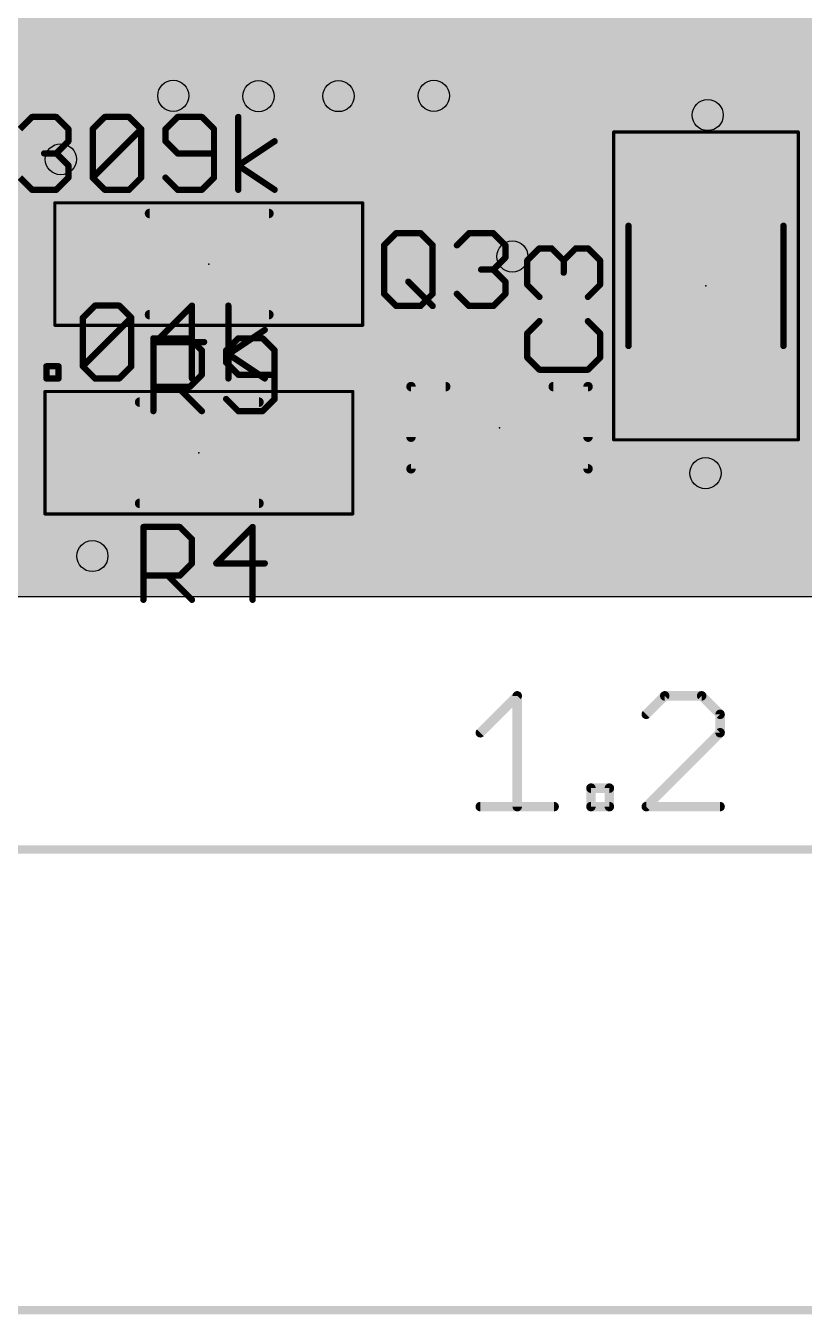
# Model space of a CAD drawing. Extents: x -0.24 to 4.18, y -0.6 to 2.96.
# Drawn here: x 0.24 to 0.732, y -0.454 to 0.361 of the extents above; entities that cross this region are included whole.
import ezdxf

# ---------------------------------------------------------------- set-up
doc = ezdxf.new("R2010")
doc.units = 0
for name, color, linetype in [('1', 22, 'CONTINUOUS'), ('16', 175, 'CONTINUOUS'), ('18', 82, 'CONTINUOUS'), ('20', 7, 'CONTINUOUS'), ('207', 250, 'CONTINUOUS'), ('21', 253, 'CONTINUOUS'), ('23', 7, 'CONTINUOUS'), ('25', 253, 'CONTINUOUS'), ('27', 253, 'CONTINUOUS'), ('29', 253, 'CONTINUOUS'), ('30', 253, 'CONTINUOUS'), ('31', 253, 'CONTINUOUS'), ('35', 253, 'CONTINUOUS'), ('39', 22, 'CONTINUOUS'), ('44', 253, 'CONTINUOUS'), ('51', 253, 'CONTINUOUS')]:
    doc.layers.add(name, color=color, linetype=linetype)

# ---------------------------------------------------------------- blocks, each defined once
blk = doc.blocks.new('RECT')
blk.add_solid([(-0.5, -0.5), (0.5, -0.5), (-0.5, 0.5), (0.5, 0.5)])
blk = doc.blocks.new('ROUNDV')
at = {"const_width": 0.5}
blk.add_lwpolyline([(0, -0.25, 1), (0, 0.25, 1), (0, -0.25)], format="xyb", dxfattribs=at)

msp = doc.modelspace()

# ---------------------------------------------------------------- linework, layer by layer
at = {"layer": '1'}
for points, const_width in [([(0.29706, 0.63198), (0.29706, 0.29431)], 0.016), ([(0.33228, 0.47843), (0.33228, 0.32319)], 0.016), ([(0.35728, 0.47843), (0.35851, 0.34943)], 0.016), ([(0.54933, 0.4228), (0.54933, 0.28015)], 0.016), ([(0.21959, 0.3204), (0.26952, 0.37033)], 0.016), ([(0.38294, 0.37118), (0.43776, 0.31652)], 0.016), ([(0.45275, 0.37146), (0.49804, 0.32617)], 0.016), ([(0.35851, 0.34943), (0.35851, 0.34512)], 0.016), ([(0.35851, 0.34512), (0.38718, 0.31645)], 0.016), ([(0.49804, 0.32617), (0.49804, 0.31671)], 0.016), ([(0.33228, 0.32319), (0.33325, 0.31672)], 0.016), ([(0.49821, 0.31657), (0.49804, 0.31671)], 0.016), ([(0.6702, 0.30347), (0.67126, 0.30453)], 0.032), ([(0.6702, 0.251598), (0.6702, 0.30347)], 0.032), ([(0.29706, 0.29431), (0.3234, 0.26797)], 0.016), ([(0.26498, 0.27306), (0.26211, 0.27655)], 0.032), ([(0.26498, 0.27306), (0.26498, 0.245035)], 0.032), ([(0.54933, 0.28015), (0.48725, 0.21807)], 0.016), ([(0.3234, 0.26797), (0.39669, 0.26797)], 0.016), ([(0.39669, 0.26797), (0.40655, 0.25811)], 0.016), ([(0.26498, 0.245035), (0.299746, 0.21027)], 0.032), ([(0.40655, 0.25811), (0.40655, 0.215434)], 0.016), ([(0.6702, 0.251598), (0.84999, 0.251598)], 0.032), ([(0.29463, 0.212324), (0.299746, 0.21027)], 0.032), ([(0.54772, 0.21505), (0.54772, 0.158197)], 0.032), ([(0.40655, 0.215434), (0.411714, 0.21027)], 0.016), ([(0.48725, 0.21807), (0.48725, 0.078431)], 0.016), ([(0.21959, 0.18697), (0.25274, 0.15382)], 0.016), ([(0.54772, 0.158197), (0.53961, 0.150087)], 0.032), ([(0.53961, 0.150087), (0.537453, 0.150087)], 0.032), ([(0.25274, 0.15382), (0.39714, 0.15382)], 0.016), ([(0.39714, 0.15382), (0.40578, 0.14518)], 0.016), ([(0.66989, 0.141052), (0.6702, 0.141362)], 0.032), ([(0.66989, 0.07801), (0.66989, 0.141052)], 0.032), ([(0.40578, 0.14518), (0.40527, 0.125694)], 0.016), ([(0.40527, 0.125694), (0.405454, 0.09094)], 0.016), ([(0.2821, 0.079554), (0.293486, 0.09094)], 0.032), ([(0.2821, 0.0256), (0.2821, 0.079554)], 0.032), ([(0.48725, 0.078431), (0.502209, 0.063473)], 0.016), ([(0.610975, 0.02951), (0.577012, 0.063473)], 0.032), ([(1.11761, 0.02951), (0.610975, 0.02951)], 0.032), ([(0.527446, -0.086175), (0.5508, -0.062822)], 0.006), ([(0.5508, -0.062822), (0.5508, -0.132882)], 0.006), ([(0.644092, -0.062822), (0.632416, -0.074499)], 0.006), ([(0.667446, -0.062822), (0.644092, -0.062822)], 0.006), ([(0.679122, -0.074499), (0.667446, -0.062822)], 0.006), ([(0.679122, -0.086175), (0.679122, -0.074499)], 0.006), ([(0.632416, -0.132882), (0.679122, -0.086175)], 0.006), ([(0.597426, -0.132882), (0.597426, -0.121205)], 0.006), ([(0.597426, -0.121205), (0.609103, -0.121205)], 0.006), ([(0.609103, -0.121205), (0.609103, -0.132882)], 0.006), ([(0.527446, -0.132882), (0.574153, -0.132882)], 0.006), ([(0.609103, -0.132882), (0.597426, -0.132882)], 0.006), ([(0.679122, -0.132882), (0.632416, -0.132882)], 0.006), ([(0, -0.16), (1.2, -0.16)], 0.005118), ([(0, -0.451393), (1.725, -0.451393)], 0.005118)]:
    msp.add_lwpolyline(points, dxfattribs=dict(at, const_width=const_width))
for points, const_width in [([(0.36251, 0.34943, 1), (0.35451, 0.34943)], 0.008), ([(0.35451, 0.349391, 1), (0.36251, 0.349468)], 0.008), ([(0.361339, 0.347948, 1), (0.355682, 0.342291)], 0.008), ([(0.35451, 0.34512, 1), (0.36251, 0.34512)], 0.008), ([(0.50204, 0.32617, 1), (0.49404, 0.32617)], 0.008), ([(0.336236, 0.323783, 1), (0.328324, 0.322597)], 0.008), ([(0.32828, 0.32319, 1), (0.33628, 0.32319)], 0.008), ([(0.495212, 0.323342, 1), (0.500868, 0.328998)], 0.008), ([(0.329294, 0.316127, 1), (0.337206, 0.317313)], 0.008), ([(0.384352, 0.313621, 1), (0.390008, 0.319278)], 0.008), ([(0.434936, 0.313687, 1), (0.440584, 0.319353)], 0.008), ([(0.500581, 0.319799, 1), (0.495499, 0.313621)], 0.008), ([(0.49404, 0.31671, 1), (0.50204, 0.31671)], 0.008), ([(0.495669, 0.313481, 1), (0.500751, 0.319659)], 0.008), ([(0.6782, 0.30347, 1), (0.6622, 0.30347)], 0.016), ([(0.676917, 0.298873, 1), (0.665603, 0.310187)], 0.016), ([(0.664543, 0.309127, 1), (0.675857, 0.297813)], 0.016), ([(0.299888, 0.297138, 1), (0.294232, 0.291481)], 0.008), ([(0.29306, 0.29431, 1), (0.30106, 0.29431)], 0.008), ([(0.268289, 0.281631, 1), (0.255931, 0.271469)], 0.016), ([(0.27298, 0.27306, 1), (0.25698, 0.27306)], 0.016), ([(0.258801, 0.267979, 1), (0.271159, 0.278141)], 0.016), ([(0.552158, 0.277322, 1), (0.546502, 0.282978)], 0.008), ([(0.54533, 0.28015, 1), (0.55333, 0.28015)], 0.008), ([(0.3234, 0.27197, 1), (0.3234, 0.26397)], 0.008), ([(0.320572, 0.265142, 1), (0.326228, 0.270798)], 0.008), ([(0.399518, 0.270798, 1), (0.393862, 0.265142)], 0.008), ([(0.39669, 0.26397, 1), (0.39669, 0.27197)], 0.008), ([(0.270637, 0.250692, 1), (0.259323, 0.239378)], 0.016), ([(0.41055, 0.25811, 1), (0.40255, 0.25811)], 0.008), ([(0.403722, 0.255282, 1), (0.409378, 0.260938)], 0.008), ([(0.6702, 0.259598, 1), (0.6702, 0.243598)], 0.016), ([(0.25698, 0.245035, 1), (0.27298, 0.245035)], 0.016), ([(0.6622, 0.251598, 1), (0.6782, 0.251598)], 0.016), ([(0.297611, 0.219748, 1), (0.291649, 0.2049)], 0.016), ([(0.55572, 0.21505, 1), (0.53972, 0.21505)], 0.016), ([(0.294089, 0.204613, 1), (0.305403, 0.215927)], 0.016), ([(0.296764, 0.202846, 1), (0.302727, 0.217694)], 0.016), ([(0.409378, 0.218262, 1), (0.403722, 0.212606)], 0.008), ([(0.49125, 0.21807, 1), (0.48325, 0.21807)], 0.008), ([(0.484422, 0.220898, 1), (0.490078, 0.215242)], 0.008), ([(0.40255, 0.215434, 1), (0.41055, 0.215434)], 0.008), ([(0.408886, 0.207441, 1), (0.414543, 0.213098)], 0.008), ([(0.553377, 0.15254, 1), (0.542063, 0.163854)], 0.016), ([(0.537453, 0.158087, 1), (0.537453, 0.142087)], 0.016), ([(0.533953, 0.155744, 1), (0.545267, 0.14443)], 0.016), ([(0.53961, 0.142087, 1), (0.53961, 0.158087)], 0.016), ([(0.53972, 0.158197, 1), (0.55572, 0.158197)], 0.016), ([(0.25274, 0.15782, 1), (0.25274, 0.14982)], 0.008), ([(0.249912, 0.150991, 1), (0.255568, 0.156648)], 0.008), ([(0.399969, 0.156648, 1), (0.394312, 0.150991)], 0.008), ([(0.39714, 0.14982, 1), (0.39714, 0.15782)], 0.008), ([(0.67789, 0.141052, 1), (0.66189, 0.141052)], 0.016), ([(0.675857, 0.135705, 1), (0.664543, 0.147019)], 0.016), ([(0.409779, 0.145075, 1), (0.401781, 0.145285)], 0.008), ([(0.402952, 0.142352, 1), (0.408608, 0.148009)], 0.008), ([(0.664233, 0.146709, 1), (0.675547, 0.135395)], 0.016), ([(0.40927, 0.125715, 1), (0.40127, 0.125673)], 0.008), ([(0.401271, 0.125799, 1), (0.409269, 0.125589)], 0.008), ([(0.299143, 0.085283, 1), (0.287829, 0.096597)], 0.016), ([(0.2901, 0.079554, 1), (0.2741, 0.079554)], 0.016), ([(0.276443, 0.085211, 1), (0.287757, 0.073897)], 0.016), ([(0.401454, 0.090919, 1), (0.409454, 0.090961)], 0.008), ([(0.490078, 0.08126, 1), (0.484422, 0.075603)], 0.008), ([(0.48325, 0.078431, 1), (0.49125, 0.078431)], 0.008), ([(0.66189, 0.07801, 1), (0.67789, 0.07801)], 0.016), ([(0.582669, 0.06913, 1), (0.571355, 0.057816)], 0.016), ([(0.49938, 0.060644, 1), (0.505037, 0.066301)], 0.008), ([(0.610975, 0.03751, 1), (0.610975, 0.02151)], 0.016), ([(0.605318, 0.023853, 1), (0.616632, 0.035167)], 0.016), ([(0.2741, 0.0256, 1), (0.2901, 0.0256)], 0.016), ([(0.5523, -0.062822, 1), (0.5493, -0.062822)], 0.003), ([(0.55186, -0.063883, 1), (0.549739, -0.061761)], 0.003), ([(0.644092, -0.061322, 1), (0.644092, -0.064322)], 0.003), ([(0.645153, -0.063883, 1), (0.643032, -0.061761)], 0.003), ([(0.668506, -0.061761, 1), (0.666385, -0.063883)], 0.003), ([(0.667446, -0.064322, 1), (0.667446, -0.061322)], 0.003), ([(0.631355, -0.073438, 1), (0.633477, -0.075559)], 0.003), ([(0.680622, -0.074499, 1), (0.677622, -0.074499)], 0.003), ([(0.678062, -0.075559, 1), (0.680183, -0.073438)], 0.003), ([(0.526386, -0.085115, 1), (0.528507, -0.087236)], 0.003), ([(0.677622, -0.086175, 1), (0.680622, -0.086175)], 0.003), ([(0.680183, -0.087236, 1), (0.678062, -0.085115)], 0.003), ([(0.598926, -0.121205, 1), (0.595926, -0.121205)], 0.003), ([(0.597426, -0.119705, 1), (0.597426, -0.122705)], 0.003), ([(0.610603, -0.121205, 1), (0.607603, -0.121205)], 0.003), ([(0.609103, -0.122705, 1), (0.609103, -0.119705)], 0.003), ([(0.527446, -0.131382, 1), (0.527446, -0.134382)], 0.003), ([(0.574153, -0.134382, 1), (0.574153, -0.131382)], 0.003), ([(0.597426, -0.131382, 1), (0.597426, -0.134382)], 0.003), ([(0.609103, -0.134382, 1), (0.609103, -0.131382)], 0.003), ([(0.632416, -0.131382, 1), (0.632416, -0.134382)], 0.003), ([(0.631355, -0.131821, 1), (0.633477, -0.133943)], 0.003), ([(0.679122, -0.134382, 1), (0.679122, -0.131382)], 0.003), ([(0.5493, -0.132882, 1), (0.5523, -0.132882)], 0.003), ([(0.595926, -0.132882, 1), (0.598926, -0.132882)], 0.003), ([(0.607603, -0.132882, 1), (0.610603, -0.132882)], 0.003)]:
    msp.add_lwpolyline(points, format="xyb", dxfattribs=dict(at, const_width=const_width))
at = {"layer": '16'}
for points, const_width in [([(0.56611, 0.93783), (0.56611, 0.18179)], 0.016), ([(0.26334, 0.60945), (0.26334, 0.27778)], 0.016), ([(0.50753, 0.56266), (0.97204, 0.09815)], 0.016), ([(0.67126, 0.30453), (0.67126, 0.4967)], 0.016), ([(0.71605, 0.31943), (0.77336, 0.37674)], 0.016), ([(0.33604, 0.31943), (0.33325, 0.31672)], 0.016), ([(0.33604, 0.31943), (0.71605, 0.31943)], 0.016), ([(0.38718, 0.31645), (0.43145, 0.31645)], 0.016), ([(0.43145, 0.31645), (0.66989, 0.07801)], 0.016), ([(0.52822, 0.27149), (0.43776, 0.31652)], 0.016), ([(0.49804, 0.31671), (0.79976, 0.27043)], 0.016), ([(0.26334, 0.27778), (0.26211, 0.27655)], 0.016), ([(0.48807, 0.2747), (0.54772, 0.21505)], 0.032), ([(0.26211, 0.27655), (0.48622, 0.27655)], 0.016), ([(0.48622, 0.27655), (0.48807, 0.2747)], 0.016), ([(1.03211, 0.27149), (0.52822, 0.27149)], 0.016), ([(0.54772, 0.21505), (2.19834, 0.21505)], 0.016), ([(0.56611, 0.18179), (0.66989, 0.07801)], 0.016), ([(0.2821, 0.0256), (0.1804, 0.1273)], 0.016)]:
    msp.add_lwpolyline(points, dxfattribs=dict(at, const_width=const_width))
for points, const_width in [([(0.33604, 0.32343, 1), (0.33604, 0.31543)], 0.008), ([(0.338827, 0.31656, 1), (0.333253, 0.322299)], 0.008), ([(0.713221, 0.322258, 1), (0.718878, 0.316601)], 0.008), ([(0.71605, 0.31543, 1), (0.71605, 0.32343)], 0.008), ([(0.330463, 0.31959, 1), (0.336037, 0.313851)], 0.008), ([(0.38718, 0.32045, 1), (0.38718, 0.31245)], 0.008), ([(0.434278, 0.319278, 1), (0.428622, 0.313621)], 0.008), ([(0.43145, 0.31245, 1), (0.43145, 0.32045)], 0.008), ([(0.439542, 0.320101, 1), (0.435977, 0.312939)], 0.008), ([(0.498646, 0.320664, 1), (0.497434, 0.312756)], 0.008), ([(0.66726, 0.30453, 1), (0.67526, 0.30453)], 0.008), ([(0.266168, 0.274952, 1), (0.260512, 0.280608)], 0.008), ([(0.493727, 0.280357, 1), (0.482413, 0.269043)], 0.016), ([(0.26211, 0.28055, 1), (0.26211, 0.27255)], 0.008), ([(0.259282, 0.279379, 1), (0.264939, 0.273722)], 0.008), ([(0.25934, 0.27778, 1), (0.26734, 0.27778)], 0.008), ([(0.489048, 0.279379, 1), (0.483391, 0.273722)], 0.008), ([(0.485241, 0.271872, 1), (0.490898, 0.277528)], 0.008), ([(0.48622, 0.27255, 1), (0.48622, 0.28055)], 0.008), ([(0.52822, 0.27549, 1), (0.52822, 0.26749)], 0.008), ([(0.526437, 0.267909, 1), (0.530002, 0.275071)], 0.008), ([(0.542063, 0.209393, 1), (0.553377, 0.220707)], 0.016), ([(0.54772, 0.21905, 1), (0.54772, 0.21105)], 0.008), ([(0.568938, 0.184618, 1), (0.563282, 0.178962)], 0.008), ([(0.56211, 0.18179, 1), (0.57011, 0.18179)], 0.008), ([(0.667062, 0.075182, 1), (0.672718, 0.080838)], 0.008), ([(0.667062, 0.075182, 1), (0.672718, 0.080838)], 0.008), ([(0.279272, 0.022772, 1), (0.284928, 0.028428)], 0.008)]:
    msp.add_lwpolyline(points, format="xyb", dxfattribs=dict(at, const_width=const_width))
at = {"layer": '20'}
msp.add_line((0, 0), (3.45, 0), dxfattribs=at)
at = {"layer": '21', "const_width": 0.006}
for points in [[(0.483626, 0.100796), (0.483626, 0.132764)], [(0.483626, 0.132764), (0.505594, 0.132764)], [(0.573626, 0.132764), (0.595594, 0.132764)], [(0.595594, 0.132764), (0.595594, 0.100796)]]:
    msp.add_lwpolyline(points, dxfattribs=at)
at = {"layer": '21', "const_width": 0.003}
for points in [[(0.485126, 0.132764, 1), (0.482126, 0.132764)], [(0.483626, 0.134264, 1), (0.483626, 0.131264)], [(0.505594, 0.131264, 1), (0.505594, 0.134264)], [(0.573626, 0.134264, 1), (0.573626, 0.131264)], [(0.597094, 0.132764, 1), (0.594094, 0.132764)], [(0.595594, 0.131264, 1), (0.595594, 0.134264)], [(0.482126, 0.100796, 1), (0.485126, 0.100796)], [(0.594094, 0.100796, 1), (0.597094, 0.100796)]]:
    msp.add_lwpolyline(points, format="xyb", dxfattribs=at)
at = {"layer": '23'}
for p in [(0.35573, 0.21027), (0.6702, 0.19648), (0.53961, 0.10678), (0.34947, 0.09094)]:
    msp.add_point(p, dxfattribs=at)
at = {"layer": '25', "const_width": 0.004}
for points in [[(0.46661, 0.222146), (0.474283, 0.229819)], [(0.474283, 0.229819), (0.48963, 0.229819)], [(0.48963, 0.229819), (0.497303, 0.222146)], [(0.512649, 0.222146), (0.520323, 0.229819)], [(0.520323, 0.229819), (0.535669, 0.229819)], [(0.535669, 0.229819), (0.543342, 0.222146)], [(0.46661, 0.191453), (0.46661, 0.222146)], [(0.497303, 0.222146), (0.497303, 0.191453)], [(0.543342, 0.222146), (0.543342, 0.214473)], [(0.557161, 0.212539), (0.564834, 0.220212)], [(0.564834, 0.220212), (0.572507, 0.220212)], [(0.572507, 0.220212), (0.58018, 0.212539)], [(0.58018, 0.212539), (0.587854, 0.220212)], [(0.587854, 0.220212), (0.595527, 0.220212)], [(0.595527, 0.220212), (0.6032, 0.212539)], [(0.543342, 0.214473), (0.535669, 0.206799)], [(0.557161, 0.197192), (0.557161, 0.212539)], [(0.58018, 0.212539), (0.58018, 0.204866)], [(0.6032, 0.212539), (0.6032, 0.197192)], [(0.535669, 0.206799), (0.527996, 0.206799)], [(0.535669, 0.206799), (0.543342, 0.199126)], [(0.481957, 0.199126), (0.497303, 0.18378)], [(0.543342, 0.199126), (0.543342, 0.191453)], [(0.564834, 0.189519), (0.557161, 0.197192)], [(0.6032, 0.197192), (0.595527, 0.189519)], [(0.474283, 0.18378), (0.46661, 0.191453)], [(0.497303, 0.191453), (0.48963, 0.18378)], [(0.520323, 0.18378), (0.512649, 0.191453)], [(0.543342, 0.191453), (0.535669, 0.18378)], [(0.48963, 0.18378), (0.474283, 0.18378)], [(0.535669, 0.18378), (0.520323, 0.18378)], [(0.564834, 0.174173), (0.557161, 0.1665)], [(0.6032, 0.1665), (0.595527, 0.174173)], [(0.320651, 0.11727), (0.320651, 0.163309)], [(0.320651, 0.163309), (0.343671, 0.163309)], [(0.343671, 0.163309), (0.351344, 0.155636)], [(0.374364, 0.163309), (0.366691, 0.155636)], [(0.38971, 0.163309), (0.374364, 0.163309)], [(0.397383, 0.155636), (0.38971, 0.163309)], [(0.557161, 0.1665), (0.557161, 0.151153)], [(0.6032, 0.151153), (0.6032, 0.1665)], [(0.351344, 0.155636), (0.351344, 0.140289)], [(0.366691, 0.155636), (0.366691, 0.147963)], [(0.397383, 0.124943), (0.397383, 0.155636)], [(0.366691, 0.147963), (0.374364, 0.140289)], [(0.557161, 0.151153), (0.564834, 0.14348)], [(0.595527, 0.14348), (0.6032, 0.151153)], [(0.351344, 0.140289), (0.343671, 0.132616)], [(0.374364, 0.140289), (0.397383, 0.140289)], [(0.564834, 0.14348), (0.595527, 0.14348)], [(0.343671, 0.132616), (0.320651, 0.132616)], [(0.335998, 0.132616), (0.351344, 0.11727)], [(0.366691, 0.124943), (0.374364, 0.11727)], [(0.38971, 0.11727), (0.397383, 0.124943)], [(0.374364, 0.11727), (0.38971, 0.11727)], [(0.314391, -0.00206), (0.314391, 0.043979)], [(0.314391, 0.043979), (0.337411, 0.043979)], [(0.337411, 0.043979), (0.345084, 0.036306)], [(0.38345, 0.043979), (0.360431, 0.02096)], [(0.38345, -0.00206), (0.38345, 0.043979)], [(0.345084, 0.036306), (0.345084, 0.02096)], [(0.345084, 0.02096), (0.337411, 0.013286)], [(0.360431, 0.02096), (0.391123, 0.02096)], [(0.337411, 0.013286), (0.314391, 0.013286)], [(0.329738, 0.013286), (0.345084, -0.00206)]]:
    msp.add_lwpolyline(points, dxfattribs=at)
at = {"layer": '25', "const_width": 0.002}
for points in [[(0.474283, 0.230819, 1), (0.474283, 0.228819)], [(0.47499, 0.229112, 1), (0.473576, 0.230526)], [(0.490337, 0.230526, 1), (0.488923, 0.229112)], [(0.48963, 0.228819, 1), (0.48963, 0.230819)], [(0.520323, 0.230819, 1), (0.520323, 0.228819)], [(0.52103, 0.229112, 1), (0.519615, 0.230526)], [(0.536376, 0.230526, 1), (0.534962, 0.229112)], [(0.535669, 0.228819, 1), (0.535669, 0.230819)], [(0.46761, 0.222146, 1), (0.46561, 0.222146)], [(0.465903, 0.222853, 1), (0.467317, 0.221439)], [(0.498303, 0.222146, 1), (0.496303, 0.222146)], [(0.496596, 0.221439, 1), (0.49801, 0.222853)], [(0.511942, 0.222853, 1), (0.513357, 0.221439)], [(0.544342, 0.222146, 1), (0.542342, 0.222146)], [(0.542635, 0.221439, 1), (0.544049, 0.222853)], [(0.564834, 0.221212, 1), (0.564834, 0.219212)], [(0.565541, 0.219505, 1), (0.564127, 0.220919)], [(0.573214, 0.220919, 1), (0.5718, 0.219505)], [(0.572507, 0.219212, 1), (0.572507, 0.221212)], [(0.587854, 0.221212, 1), (0.587854, 0.219212)], [(0.588561, 0.219505, 1), (0.587146, 0.220919)], [(0.596234, 0.220919, 1), (0.59482, 0.219505)], [(0.595527, 0.219212, 1), (0.595527, 0.221212)], [(0.542342, 0.214473, 1), (0.544342, 0.214473)], [(0.544049, 0.213766, 1), (0.542635, 0.21518)], [(0.558161, 0.212539, 1), (0.556161, 0.212539)], [(0.556454, 0.213246, 1), (0.557868, 0.211832)], [(0.58118, 0.212539, 1), (0.57918, 0.212539)], [(0.579473, 0.213246, 1), (0.580887, 0.211832)], [(0.579473, 0.211832, 1), (0.580887, 0.213246)], [(0.6042, 0.212539, 1), (0.6022, 0.212539)], [(0.602493, 0.211832, 1), (0.603907, 0.213246)], [(0.527996, 0.207799, 1), (0.527996, 0.205799)], [(0.536376, 0.207507, 1), (0.534962, 0.206092)], [(0.534962, 0.207507, 1), (0.536376, 0.206092)], [(0.535669, 0.205799, 1), (0.535669, 0.207799)], [(0.57918, 0.204866, 1), (0.58118, 0.204866)], [(0.482664, 0.199833, 1), (0.481249, 0.198419)], [(0.544342, 0.199126, 1), (0.542342, 0.199126)], [(0.542635, 0.198419, 1), (0.544049, 0.199833)], [(0.557868, 0.1979, 1), (0.556454, 0.196485)], [(0.556161, 0.197192, 1), (0.558161, 0.197192)], [(0.6022, 0.197192, 1), (0.6042, 0.197192)], [(0.603907, 0.196485, 1), (0.602493, 0.1979)], [(0.467317, 0.19216, 1), (0.465903, 0.190746)], [(0.46561, 0.191453, 1), (0.46761, 0.191453)], [(0.496303, 0.191453, 1), (0.498303, 0.191453)], [(0.49801, 0.190746, 1), (0.496596, 0.19216)], [(0.513357, 0.19216, 1), (0.511942, 0.190746)], [(0.542342, 0.191453, 1), (0.544342, 0.191453)], [(0.544049, 0.190746, 1), (0.542635, 0.19216)], [(0.564127, 0.188812, 1), (0.565541, 0.190226)], [(0.59482, 0.190226, 1), (0.596234, 0.188812)], [(0.474283, 0.18478, 1), (0.474283, 0.18278)], [(0.473576, 0.183073, 1), (0.47499, 0.184487)], [(0.488923, 0.184487, 1), (0.490337, 0.183073)], [(0.48963, 0.18278, 1), (0.48963, 0.18478)], [(0.496596, 0.183073, 1), (0.49801, 0.184487)], [(0.520323, 0.18478, 1), (0.520323, 0.18278)], [(0.519615, 0.183073, 1), (0.52103, 0.184487)], [(0.534962, 0.184487, 1), (0.536376, 0.183073)], [(0.535669, 0.18278, 1), (0.535669, 0.18478)], [(0.565541, 0.173466, 1), (0.564127, 0.17488)], [(0.596234, 0.17488, 1), (0.59482, 0.173466)], [(0.321651, 0.163309, 1), (0.319651, 0.163309)], [(0.320651, 0.164309, 1), (0.320651, 0.162309)], [(0.344378, 0.164016, 1), (0.342964, 0.162602)], [(0.343671, 0.162309, 1), (0.343671, 0.164309)], [(0.374364, 0.164309, 1), (0.374364, 0.162309)], [(0.375071, 0.162602, 1), (0.373657, 0.164016)], [(0.390417, 0.164016, 1), (0.389003, 0.162602)], [(0.38971, 0.162309, 1), (0.38971, 0.164309)], [(0.558161, 0.1665, 1), (0.556161, 0.1665)], [(0.556454, 0.167207, 1), (0.557868, 0.165793)], [(0.6042, 0.1665, 1), (0.6022, 0.1665)], [(0.602493, 0.165793, 1), (0.603907, 0.167207)], [(0.352344, 0.155636, 1), (0.350344, 0.155636)], [(0.350637, 0.154929, 1), (0.352051, 0.156343)], [(0.365983, 0.156343, 1), (0.367398, 0.154929)], [(0.367691, 0.155636, 1), (0.365691, 0.155636)], [(0.398383, 0.155636, 1), (0.396383, 0.155636)], [(0.396676, 0.154929, 1), (0.39809, 0.156343)], [(0.367398, 0.14867, 1), (0.365983, 0.147255)], [(0.365691, 0.147963, 1), (0.367691, 0.147963)], [(0.557868, 0.15186, 1), (0.556454, 0.150446)], [(0.556161, 0.151153, 1), (0.558161, 0.151153)], [(0.6022, 0.151153, 1), (0.6042, 0.151153)], [(0.603907, 0.150446, 1), (0.602493, 0.15186)], [(0.350344, 0.140289, 1), (0.352344, 0.140289)], [(0.352051, 0.139582, 1), (0.350637, 0.140996)], [(0.374364, 0.141289, 1), (0.374364, 0.139289)], [(0.373657, 0.139582, 1), (0.375071, 0.140996)], [(0.397383, 0.139289, 1), (0.397383, 0.141289)], [(0.564834, 0.14448, 1), (0.564834, 0.14248)], [(0.564127, 0.142773, 1), (0.565541, 0.144187)], [(0.59482, 0.144187, 1), (0.596234, 0.142773)], [(0.595527, 0.14248, 1), (0.595527, 0.14448)], [(0.320651, 0.133616, 1), (0.320651, 0.131616)], [(0.336705, 0.133323, 1), (0.335291, 0.131909)], [(0.342964, 0.133323, 1), (0.344378, 0.131909)], [(0.343671, 0.131616, 1), (0.343671, 0.133616)], [(0.367398, 0.12565, 1), (0.365983, 0.124236)], [(0.396383, 0.124943, 1), (0.398383, 0.124943)], [(0.39809, 0.124236, 1), (0.396676, 0.12565)], [(0.319651, 0.11727, 1), (0.321651, 0.11727)], [(0.350637, 0.116563, 1), (0.352051, 0.117977)], [(0.374364, 0.11827, 1), (0.374364, 0.11627)], [(0.373657, 0.116563, 1), (0.375071, 0.117977)], [(0.389003, 0.117977, 1), (0.390417, 0.116563)], [(0.38971, 0.11627, 1), (0.38971, 0.11827)], [(0.315391, 0.043979, 1), (0.313391, 0.043979)], [(0.314391, 0.044979, 1), (0.314391, 0.042979)], [(0.338118, 0.044686, 1), (0.336704, 0.043272)], [(0.337411, 0.042979, 1), (0.337411, 0.044979)], [(0.38445, 0.043979, 1), (0.38245, 0.043979)], [(0.384157, 0.043272, 1), (0.382743, 0.044686)], [(0.346084, 0.036306, 1), (0.344084, 0.036306)], [(0.344377, 0.035599, 1), (0.345791, 0.037013)], [(0.344084, 0.02096, 1), (0.346084, 0.02096)], [(0.345791, 0.020252, 1), (0.344377, 0.021667)], [(0.360431, 0.02196, 1), (0.360431, 0.01996)], [(0.359724, 0.021667, 1), (0.361138, 0.020252)], [(0.391123, 0.01996, 1), (0.391123, 0.02196)], [(0.314391, 0.014286, 1), (0.314391, 0.012286)], [(0.330445, 0.013993, 1), (0.329031, 0.012579)], [(0.336704, 0.013993, 1), (0.338118, 0.012579)], [(0.337411, 0.012286, 1), (0.337411, 0.014286)], [(0.313391, -0.00206, 1), (0.315391, -0.00206)], [(0.344377, -0.002767, 1), (0.345791, -0.001353)], [(0.38245, -0.00206, 1), (0.38445, -0.00206)]]:
    msp.add_lwpolyline(points, format="xyb", dxfattribs=at)
at = {"layer": '27', "const_width": 0.004}
for points in [[(0.236246, 0.295636), (0.243919, 0.303309)], [(0.243919, 0.303309), (0.259265, 0.303309)], [(0.259265, 0.303309), (0.266939, 0.295636)], [(0.282285, 0.295636), (0.289958, 0.303309)], [(0.289958, 0.303309), (0.305305, 0.303309)], [(0.305305, 0.303309), (0.312978, 0.295636)], [(0.335997, 0.303309), (0.328324, 0.295636)], [(0.351344, 0.303309), (0.335997, 0.303309)], [(0.359017, 0.295636), (0.351344, 0.303309)], [(0.374364, 0.25727), (0.374364, 0.303309)], [(0.266939, 0.295636), (0.266939, 0.287963)], [(0.282285, 0.264943), (0.282285, 0.295636)], [(0.282285, 0.264943), (0.312978, 0.295636)], [(0.312978, 0.295636), (0.312978, 0.264943)], [(0.328324, 0.295636), (0.328324, 0.287963)], [(0.359017, 0.264943), (0.359017, 0.295636)], [(0.266939, 0.287963), (0.259265, 0.280289)], [(0.328324, 0.287963), (0.335997, 0.280289)], [(0.374364, 0.272616), (0.397383, 0.287963)], [(0.259265, 0.280289), (0.251592, 0.280289)], [(0.259265, 0.280289), (0.266939, 0.272616)], [(0.335997, 0.280289), (0.359017, 0.280289)], [(0.266939, 0.272616), (0.266939, 0.264943)], [(0.397383, 0.25727), (0.374364, 0.272616)], [(0.243919, 0.25727), (0.236246, 0.264943)], [(0.266939, 0.264943), (0.259265, 0.25727)], [(0.289958, 0.25727), (0.282285, 0.264943)], [(0.312978, 0.264943), (0.305305, 0.25727)], [(0.328324, 0.264943), (0.335997, 0.25727)], [(0.351344, 0.25727), (0.359017, 0.264943)], [(0.259265, 0.25727), (0.243919, 0.25727)], [(0.305305, 0.25727), (0.289958, 0.25727)], [(0.335997, 0.25727), (0.351344, 0.25727)], [(0.276025, 0.176306), (0.283698, 0.183979)], [(0.283698, 0.183979), (0.299045, 0.183979)], [(0.299045, 0.183979), (0.306718, 0.176306)], [(0.345084, 0.183979), (0.322064, 0.16096)], [(0.345084, 0.13794), (0.345084, 0.183979)], [(0.368103, 0.13794), (0.368103, 0.183979)], [(0.276025, 0.145613), (0.276025, 0.176306)], [(0.276025, 0.145613), (0.306718, 0.176306)], [(0.306718, 0.176306), (0.306718, 0.145613)], [(0.368103, 0.153286), (0.391123, 0.168633)], [(0.322064, 0.16096), (0.352757, 0.16096)], [(0.391123, 0.13794), (0.368103, 0.153286)], [(0.253005, 0.13794), (0.253005, 0.145613)], [(0.253005, 0.145613), (0.260679, 0.145613)], [(0.260679, 0.145613), (0.260679, 0.13794)], [(0.283698, 0.13794), (0.276025, 0.145613)], [(0.306718, 0.145613), (0.299045, 0.13794)], [(0.260679, 0.13794), (0.253005, 0.13794)], [(0.299045, 0.13794), (0.283698, 0.13794)]]:
    msp.add_lwpolyline(points, dxfattribs=at)
at = {"layer": '27', "const_width": 0.002}
for points in [[(0.243919, 0.304309, 1), (0.243919, 0.302309)], [(0.244626, 0.302602, 1), (0.243212, 0.304016)], [(0.259972, 0.304016, 1), (0.258558, 0.302602)], [(0.259265, 0.302309, 1), (0.259265, 0.304309)], [(0.289958, 0.304309, 1), (0.289958, 0.302309)], [(0.290665, 0.302602, 1), (0.289251, 0.304016)], [(0.306012, 0.304016, 1), (0.304598, 0.302602)], [(0.305305, 0.302309, 1), (0.305305, 0.304309)], [(0.335997, 0.304309, 1), (0.335997, 0.302309)], [(0.336705, 0.302602, 1), (0.33529, 0.304016)], [(0.352051, 0.304016, 1), (0.350637, 0.302602)], [(0.351344, 0.302309, 1), (0.351344, 0.304309)], [(0.375364, 0.303309, 1), (0.373364, 0.303309)], [(0.267939, 0.295636, 1), (0.265939, 0.295636)], [(0.266232, 0.294929, 1), (0.267646, 0.296343)], [(0.283285, 0.295636, 1), (0.281285, 0.295636)], [(0.281578, 0.296343, 1), (0.282992, 0.294929)], [(0.313978, 0.295636, 1), (0.311978, 0.295636)], [(0.313685, 0.294929, 1), (0.312271, 0.296343)], [(0.312271, 0.294929, 1), (0.313685, 0.296343)], [(0.329324, 0.295636, 1), (0.327324, 0.295636)], [(0.327617, 0.296343, 1), (0.329031, 0.294929)], [(0.360017, 0.295636, 1), (0.358017, 0.295636)], [(0.35831, 0.294929, 1), (0.359724, 0.296343)], [(0.265939, 0.287963, 1), (0.267939, 0.287963)], [(0.267646, 0.287255, 1), (0.266232, 0.28867)], [(0.329031, 0.28867, 1), (0.327617, 0.287255)], [(0.327324, 0.287963, 1), (0.329324, 0.287963)], [(0.397938, 0.287131, 1), (0.396828, 0.288795)], [(0.251592, 0.281289, 1), (0.251592, 0.279289)], [(0.259972, 0.280996, 1), (0.258558, 0.279582)], [(0.258558, 0.280996, 1), (0.259972, 0.279582)], [(0.259265, 0.279289, 1), (0.259265, 0.281289)], [(0.335997, 0.281289, 1), (0.335997, 0.279289)], [(0.33529, 0.279582, 1), (0.336705, 0.280996)], [(0.359017, 0.279289, 1), (0.359017, 0.281289)], [(0.267939, 0.272616, 1), (0.265939, 0.272616)], [(0.266232, 0.271909, 1), (0.267646, 0.273323)], [(0.374918, 0.273448, 1), (0.373809, 0.271784)], [(0.373809, 0.273448, 1), (0.374918, 0.271784)], [(0.265939, 0.264943, 1), (0.267939, 0.264943)], [(0.267646, 0.264236, 1), (0.266232, 0.26565)], [(0.282992, 0.26565, 1), (0.281578, 0.264236)], [(0.281578, 0.26565, 1), (0.282992, 0.264236)], [(0.281285, 0.264943, 1), (0.283285, 0.264943)], [(0.311978, 0.264943, 1), (0.313978, 0.264943)], [(0.313685, 0.264236, 1), (0.312271, 0.26565)], [(0.329031, 0.26565, 1), (0.327617, 0.264236)], [(0.358017, 0.264943, 1), (0.360017, 0.264943)], [(0.359724, 0.264236, 1), (0.35831, 0.26565)], [(0.243919, 0.25827, 1), (0.243919, 0.25627)], [(0.243212, 0.256563, 1), (0.244626, 0.257977)], [(0.258558, 0.257977, 1), (0.259972, 0.256563)], [(0.259265, 0.25627, 1), (0.259265, 0.25827)], [(0.289958, 0.25827, 1), (0.289958, 0.25627)], [(0.289251, 0.256563, 1), (0.290665, 0.257977)], [(0.304598, 0.257977, 1), (0.306012, 0.256563)], [(0.305305, 0.25627, 1), (0.305305, 0.25827)], [(0.335997, 0.25827, 1), (0.335997, 0.25627)], [(0.33529, 0.256563, 1), (0.336705, 0.257977)], [(0.350637, 0.257977, 1), (0.352051, 0.256563)], [(0.351344, 0.25627, 1), (0.351344, 0.25827)], [(0.373364, 0.25727, 1), (0.375364, 0.25727)], [(0.396828, 0.256438, 1), (0.397938, 0.258102)], [(0.283698, 0.184979, 1), (0.283698, 0.182979)], [(0.284405, 0.183272, 1), (0.282991, 0.184686)], [(0.299752, 0.184686, 1), (0.298337, 0.183272)], [(0.299045, 0.182979, 1), (0.299045, 0.184979)], [(0.346084, 0.183979, 1), (0.344084, 0.183979)], [(0.345791, 0.183272, 1), (0.344377, 0.184686)], [(0.369103, 0.183979, 1), (0.367103, 0.183979)], [(0.277025, 0.176306, 1), (0.275025, 0.176306)], [(0.275318, 0.177013, 1), (0.276732, 0.175599)], [(0.307718, 0.176306, 1), (0.305718, 0.176306)], [(0.307425, 0.175599, 1), (0.306011, 0.177013)], [(0.306011, 0.175599, 1), (0.307425, 0.177013)], [(0.391678, 0.167801, 1), (0.390568, 0.169465)], [(0.322064, 0.16196, 1), (0.322064, 0.15996)], [(0.321357, 0.161667, 1), (0.322771, 0.160252)], [(0.352757, 0.15996, 1), (0.352757, 0.16196)], [(0.368658, 0.154118, 1), (0.367549, 0.152454)], [(0.367549, 0.154118, 1), (0.368658, 0.152454)], [(0.254005, 0.145613, 1), (0.252005, 0.145613)], [(0.253005, 0.146613, 1), (0.253005, 0.144613)], [(0.261679, 0.145613, 1), (0.259679, 0.145613)], [(0.260679, 0.144613, 1), (0.260679, 0.146613)], [(0.276732, 0.14632, 1), (0.275318, 0.144906)], [(0.275318, 0.14632, 1), (0.276732, 0.144906)], [(0.307425, 0.144906, 1), (0.306011, 0.14632)], [(0.253005, 0.13894, 1), (0.253005, 0.13694)], [(0.252005, 0.13794, 1), (0.254005, 0.13794)], [(0.259679, 0.13794, 1), (0.261679, 0.13794)], [(0.260679, 0.13694, 1), (0.260679, 0.13894)], [(0.275025, 0.145613, 1), (0.277025, 0.145613)], [(0.283698, 0.13894, 1), (0.283698, 0.13694)], [(0.282991, 0.137233, 1), (0.284405, 0.138647)], [(0.298337, 0.138647, 1), (0.299752, 0.137233)], [(0.299045, 0.13694, 1), (0.299045, 0.13894)], [(0.305718, 0.145613, 1), (0.307718, 0.145613)], [(0.344084, 0.13794, 1), (0.346084, 0.13794)], [(0.367103, 0.13794, 1), (0.369103, 0.13794)], [(0.390568, 0.137108, 1), (0.391678, 0.138772)]]:
    msp.add_lwpolyline(points, format="xyb", dxfattribs=at)
at = {"layer": '39', "const_width": 0.002}
for points in [[(0.611814, 0.099118), (0.611814, 0.293842)], [(0.611814, 0.293842), (0.728586, 0.293842)], [(0.728586, 0.293842), (0.728586, 0.099118)], [(0.258368, 0.171569), (0.258368, 0.248971)], [(0.258368, 0.248971), (0.453092, 0.248971)], [(0.453092, 0.248971), (0.453092, 0.171569)], [(0.453092, 0.171569), (0.258368, 0.171569)], [(0.252108, 0.052239), (0.252108, 0.129641)], [(0.252108, 0.129641), (0.446832, 0.129641)], [(0.446832, 0.129641), (0.446832, 0.052239)], [(0.728586, 0.099118), (0.611814, 0.099118)], [(0.446832, 0.052239), (0.252108, 0.052239)]]:
    msp.add_lwpolyline(points, dxfattribs=at)
at = {"layer": '39', "const_width": 0.001}
for points in [[(0.612314, 0.293842, 1), (0.611314, 0.293842)], [(0.611814, 0.294342, 1), (0.611814, 0.293342)], [(0.729086, 0.293842, 1), (0.728086, 0.293842)], [(0.728586, 0.293342, 1), (0.728586, 0.294342)], [(0.258868, 0.248971, 1), (0.257868, 0.248971)], [(0.258368, 0.249471, 1), (0.258368, 0.248471)], [(0.453592, 0.248971, 1), (0.452592, 0.248971)], [(0.453092, 0.248471, 1), (0.453092, 0.249471)], [(0.258368, 0.172069, 1), (0.258368, 0.171069)], [(0.257868, 0.171569, 1), (0.258868, 0.171569)], [(0.452592, 0.171569, 1), (0.453592, 0.171569)], [(0.453092, 0.171069, 1), (0.453092, 0.172069)], [(0.252608, 0.129641, 1), (0.251608, 0.129641)], [(0.252108, 0.130141, 1), (0.252108, 0.129141)], [(0.447332, 0.129641, 1), (0.446332, 0.129641)], [(0.446832, 0.129141, 1), (0.446832, 0.130141)], [(0.611814, 0.099618, 1), (0.611814, 0.098618)], [(0.611314, 0.099118, 1), (0.612314, 0.099118)], [(0.728086, 0.099118, 1), (0.729086, 0.099118)], [(0.728586, 0.098618, 1), (0.728586, 0.099618)], [(0.252108, 0.052739, 1), (0.252108, 0.051739)], [(0.251608, 0.052239, 1), (0.252608, 0.052239)], [(0.446332, 0.052239, 1), (0.447332, 0.052239)], [(0.446832, 0.051739, 1), (0.446832, 0.052739)]]:
    msp.add_lwpolyline(points, format="xyb", dxfattribs=at)
at = {"layer": '44'}
for centre in [(0.33325, 0.31672), (0.38718, 0.31645), (0.43776, 0.31652), (0.49804, 0.31671), (0.67126, 0.30453), (0.26211, 0.27655), (0.54772, 0.21505), (0.66989, 0.07801), (0.2821, 0.0256)]:
    msp.add_circle(centre, 0.009843, dxfattribs=at)
at = {"layer": '51'}
for points, const_width in [([(0.31823, 0.24227), (0.39373, 0.24227)], 0.006), ([(0.6212, 0.15848), (0.6212, 0.23448)], 0.004), ([(0.7192, 0.15848), (0.7192, 0.23448)], 0.004), ([(0.31823, 0.17827), (0.39373, 0.17827)], 0.006), ([(0.483626, 0.080796), (0.483626, 0.132764)], 0.006), ([(0.483626, 0.132764), (0.595594, 0.132764)], 0.006), ([(0.595594, 0.132764), (0.595594, 0.080796)], 0.006), ([(0.31197, 0.12294), (0.38747, 0.12294)], 0.006), ([(0.595594, 0.080796), (0.483626, 0.080796)], 0.006), ([(0.31197, 0.05894), (0.38747, 0.05894)], 0.006)]:
    msp.add_lwpolyline(points, dxfattribs=dict(at, const_width=const_width))
for points, const_width in [([(0.31823, 0.24377, 1), (0.31823, 0.24077)], 0.003), ([(0.39373, 0.24077, 1), (0.39373, 0.24377)], 0.003), ([(0.6222, 0.23448, 1), (0.6202, 0.23448)], 0.002), ([(0.7202, 0.23448, 1), (0.7182, 0.23448)], 0.002), ([(0.31823, 0.17977, 1), (0.31823, 0.17677)], 0.003), ([(0.39373, 0.17677, 1), (0.39373, 0.17977)], 0.003), ([(0.6202, 0.15848, 1), (0.6222, 0.15848)], 0.002), ([(0.7182, 0.15848, 1), (0.7202, 0.15848)], 0.002), ([(0.485126, 0.132764, 1), (0.482126, 0.132764)], 0.003), ([(0.483626, 0.134264, 1), (0.483626, 0.131264)], 0.003), ([(0.597094, 0.132764, 1), (0.594094, 0.132764)], 0.003), ([(0.595594, 0.131264, 1), (0.595594, 0.134264)], 0.003), ([(0.31197, 0.12444, 1), (0.31197, 0.12144)], 0.003), ([(0.38747, 0.12144, 1), (0.38747, 0.12444)], 0.003), ([(0.483626, 0.082296, 1), (0.483626, 0.079296)], 0.003), ([(0.482126, 0.080796, 1), (0.485126, 0.080796)], 0.003), ([(0.594094, 0.080796, 1), (0.597094, 0.080796)], 0.003), ([(0.595594, 0.079296, 1), (0.595594, 0.082296)], 0.003), ([(0.31197, 0.06044, 1), (0.31197, 0.05744)], 0.003), ([(0.38747, 0.05744, 1), (0.38747, 0.06044)], 0.003)]:
    msp.add_lwpolyline(points, format="xyb", dxfattribs=dict(at, const_width=const_width))

# ---------------------------------------------------------------- block references
at = {"layer": '1', "xscale": 0.062992}
for p, yscale, rotation in [((0.6702, 0.251598), 0.106299, 90), ((0.299746, 0.21027), 0.070984, 180), ((0.411714, 0.21027), 0.070984, 180), ((0.6702, 0.141362), 0.106299, 90), ((0.293486, 0.09094), 0.070984, 180), ((0.405454, 0.09094), 0.070984, 180)]:
    msp.add_blockref('RECT', p, dxfattribs=dict(at, yscale=yscale, rotation=rotation))
at = {"layer": '1', "xscale": 0.03937, "yscale": 0.055118}
for p in [(0.53961, 0.150087), (0.502209, 0.063473), (0.577012, 0.063473)]:
    msp.add_blockref('RECT', p, dxfattribs=at)
at = {"layer": '18', "xscale": 0.035685, "yscale": 0.035685}
for p in [(0.33325, 0.31672), (0.33325, 0.31672), (0.38718, 0.31645), (0.38718, 0.31645), (0.43776, 0.31652), (0.43776, 0.31652), (0.49804, 0.31671), (0.49804, 0.31671), (0.67126, 0.30453), (0.67126, 0.30453), (0.26211, 0.27655), (0.26211, 0.27655), (0.54772, 0.21505), (0.54772, 0.21505), (0.66989, 0.07801), (0.66989, 0.07801), (0.2821, 0.0256), (0.2821, 0.0256)]:
    msp.add_blockref('ROUNDV', p, dxfattribs=at)
at = {"layer": '207', "xscale": 1.2, "yscale": 1.4}
msp.add_blockref('RECT', (0.6, 0.7), dxfattribs=at)
at = {"layer": '29'}
for name, p, xscale, yscale in [('ROUNDV', (0.50571, 0.38067), 0.043685, 0.043685), ('ROUNDV', (0.33325, 0.31672), 0.043685, 0.043685), ('ROUNDV', (0.38718, 0.31645), 0.043685, 0.043685), ('ROUNDV', (0.43776, 0.31652), 0.043685, 0.043685), ('ROUNDV', (0.49804, 0.31671), 0.043685, 0.043685), ('ROUNDV', (0.67126, 0.30453), 0.043685, 0.043685), ('ROUNDV', (0.26211, 0.27655), 0.043685, 0.043685), ('ROUNDV', (0.54772, 0.21505), 0.043685, 0.043685), ('RECT', (0.53961, 0.150087), 0.04737, 0.063118), ('ROUNDV', (0.66989, 0.07801), 0.043685, 0.043685), ('RECT', (0.502209, 0.063473), 0.04737, 0.063118), ('RECT', (0.577012, 0.063473), 0.04737, 0.063118), ('ROUNDV', (0.2821, 0.0256), 0.043685, 0.043685)]:
    msp.add_blockref(name, p, dxfattribs=dict(at, xscale=xscale, yscale=yscale))
at = {"layer": '29', "xscale": 0.070992}
for p, yscale, rotation in [((0.6702, 0.251598), 0.114299, 90), ((0.299746, 0.21027), 0.078984, 180), ((0.411714, 0.21027), 0.078984, 180), ((0.6702, 0.141362), 0.114299, 90), ((0.293486, 0.09094), 0.078984, 180), ((0.405454, 0.09094), 0.078984, 180)]:
    msp.add_blockref('RECT', p, dxfattribs=dict(at, yscale=yscale, rotation=rotation))
at = {"layer": '30', "xscale": 0.043685, "yscale": 0.043685}
for p in [(0.50571, 0.38067), (0.33325, 0.31672), (0.38718, 0.31645), (0.43776, 0.31652), (0.49804, 0.31671), (0.67126, 0.30453), (0.26211, 0.27655), (0.54772, 0.21505), (0.66989, 0.07801), (0.2821, 0.0256)]:
    msp.add_blockref('ROUNDV', p, dxfattribs=at)
at = {"layer": '31', "xscale": 0.062992}
for p, yscale, rotation in [((0.6702, 0.251598), 0.106299, 90), ((0.299746, 0.21027), 0.070984, 180), ((0.411714, 0.21027), 0.070984, 180), ((0.6702, 0.141362), 0.106299, 90), ((0.293486, 0.09094), 0.070984, 180), ((0.405454, 0.09094), 0.070984, 180)]:
    msp.add_blockref('RECT', p, dxfattribs=dict(at, yscale=yscale, rotation=rotation))
at = {"layer": '31', "xscale": 0.03937, "yscale": 0.055118}
for p in [(0.53961, 0.150087), (0.502209, 0.063473), (0.577012, 0.063473)]:
    msp.add_blockref('RECT', p, dxfattribs=at)
at = {"layer": '35'}
for p, xscale, yscale, rotation in [((0.35573, 0.21027), 0.023622, 0.055118, 180), ((0.6702, 0.19648), 0.01574, 0.031504, 90), ((0.34947, 0.09094), 0.023622, 0.055118, 180)]:
    msp.add_blockref('RECT', p, dxfattribs=dict(at, xscale=xscale, yscale=yscale, rotation=rotation))
at = {"layer": '51'}
for p, xscale, yscale, rotation in [((0.670379, 0.248714), 0.029531, 0.102358, 90), ((0.30373, 0.21027), 0.029, 0.069, 180), ((0.40773, 0.21027), 0.029, 0.069, 180), ((0.670021, 0.144246), 0.029531, 0.102358, 90), ((0.29747, 0.09094), 0.029, 0.069, 180), ((0.40147, 0.09094), 0.029, 0.069, 180)]:
    msp.add_blockref('RECT', p, dxfattribs=dict(at, xscale=xscale, yscale=yscale, rotation=rotation))
at = {"layer": '51', "xscale": 0.018, "yscale": 0.023}
for p in [(0.53961, 0.14628), (0.50261, 0.06728), (0.57661, 0.06728)]:
    msp.add_blockref('RECT', p, dxfattribs=at)

doc.saveas('drawing.dxf')
